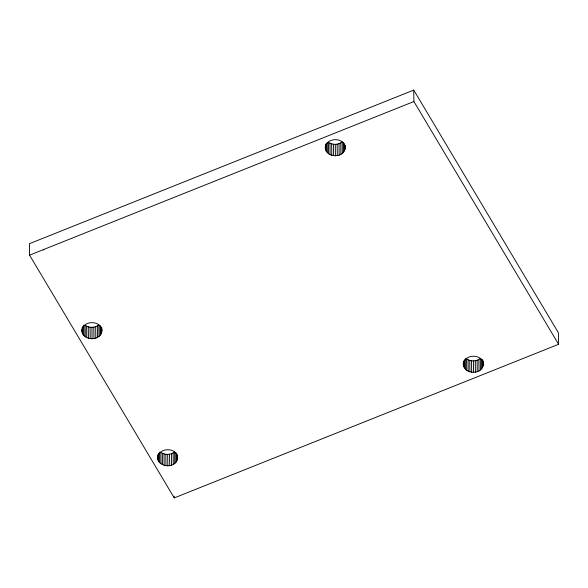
<?xml version="1.0" encoding="UTF-8"?>
<svg xmlns="http://www.w3.org/2000/svg" width="588" height="588" viewBox="0 0 588 588"><rect width="100%" height="100%" fill="white"/><g stroke="black" fill="none" stroke-linecap="round" stroke-linejoin="round"><path stroke-width="0.88" d="M81.975 331.242C81.754 320.041 101.673 319.688 101.878 330.882C100.938 342.018 80.923 340.981 81.953 329.478M157.716 458.309C157.496 447.115 177.414 446.755 177.62 457.956C176.554 469.562 155.651 467.71 157.68 455.671M325.333 148.257C325.113 137.063 345.024 136.703 345.229 147.904C344.289 159.032 324.275 157.996 325.304 146.5M463.432 364.817C463.212 353.623 483.123 353.263 483.336 364.464C482.263 376.07 461.36 374.218 463.395 362.179M328.618 153.769L328.457 142.325C332.492 145.162 338.35 145.008 342.201 141.921L342.363 153.372M85.267 336.755L85.106 325.304C89.141 328.148 94.999 327.994 98.85 324.907L99.012 336.358M161.009 463.829L160.847 452.378C164.883 455.215 170.74 455.061 174.592 451.974L174.754 463.425M466.718 370.337L466.556 358.886C470.591 361.723 476.449 361.569 480.308 358.482L480.462 369.933M413.746 90.089L29.4 243.704L29.562 255.155L174.254 497.911L558.6 344.296L558.438 332.845L413.746 90.089L413.908 101.54L558.6 344.296M29.562 255.155L413.908 101.54M43.563 249.555L43.872 250.069M483.299 361.818L483.336 364.464M483.027 360.687L483.101 365.971M482.425 359.481L482.535 367.412M481.513 359.055L481.653 368.742M478.838 359.488L479 370.94M477.103 360.268L477.265 371.719M475.258 360.753L475.413 372.197M473.377 360.929L473.538 372.38M471.517 360.819L471.679 372.27M469.731 360.429L469.893 371.881M468.063 359.782L468.217 371.234M465.284 358.629L465.431 369.198M464.3 359.915L464.41 367.845M463.66 361.061L463.734 366.346M345.193 145.258L345.229 147.904M344.95 145.883L345.002 149.411M344.333 143.803L344.436 150.844M343.414 142.494L343.546 152.182M340.739 142.928L340.893 154.379M339.004 143.707L339.166 155.159M337.152 144.192L337.314 155.636M335.278 144.369L335.432 155.82M333.418 144.258L333.58 155.71M331.632 143.869L331.786 155.32M329.956 143.222L330.118 154.673M327.193 142.95L327.332 152.637M326.2 143.354L326.311 151.278M325.561 144.501L325.634 149.786M177.583 455.31L177.62 457.956M177.326 455.053L177.392 459.463M176.723 453.855L176.819 460.896M175.805 452.547L175.937 462.234M174.232 496.147L174.254 497.911M173.122 452.98L173.284 464.432M171.395 453.76L171.556 465.211M169.542 454.245L169.704 465.689M167.661 454.421L167.823 465.872M165.809 454.311L165.963 465.762M164.015 453.921L164.177 465.373M162.347 453.275L162.508 464.726M159.569 452.121L159.723 462.69M158.591 453.407L158.701 461.33M157.944 454.553L158.018 459.838M101.739 327.589L101.878 330.882M101.584 327.986L101.651 332.389M100.982 326.781L101.085 333.83M100.063 325.473L100.195 335.167M97.38 325.906L97.542 337.358M95.653 326.685L95.815 338.137M93.801 327.171L93.962 338.622M91.919 327.354L92.081 338.798M90.067 327.244L90.221 338.688M88.273 326.854L88.435 338.306M86.605 326.208L86.767 337.652M83.834 325.054L83.981 335.623M82.849 326.34L82.959 334.263M82.202 327.487L82.276 332.771"/></g></svg>
